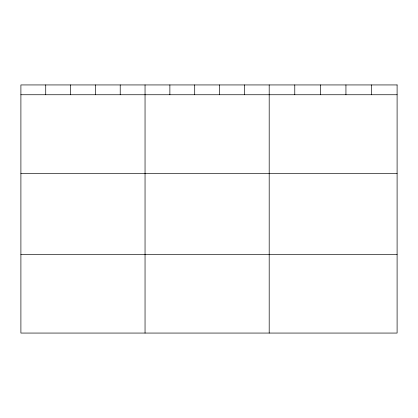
<?xml version="1.0" encoding="UTF-8"?>
<svg xmlns="http://www.w3.org/2000/svg" width="418" height="418" viewBox="0 0 418 418"><rect width="100%" height="100%" fill="white"/><g stroke="black" fill="none" stroke-linecap="round" stroke-linejoin="round"><path stroke-width="0.63" d="M20.9 94.745L397.1 94.745M20.9 173.392L397.1 173.392M20.9 254.421L397.1 254.421M371.518 84.938L371.518 94.745M345.937 84.938L345.937 94.745M320.355 84.938L320.355 94.745M294.774 84.938L294.774 94.745M269.192 84.938L269.192 333.062M244.363 84.938L244.363 94.745M219.534 84.938L219.534 94.745M194.704 84.938L194.704 94.745M169.875 84.938L169.875 94.745M145.046 84.938L145.046 333.062M120.217 84.938L120.217 94.745M95.388 84.938L95.388 94.745M70.558 84.938L70.558 94.745M45.729 84.938L45.729 94.745M397.1 84.938L20.9 84.938L20.9 333.062L397.1 333.062L397.1 84.938"/></g></svg>
